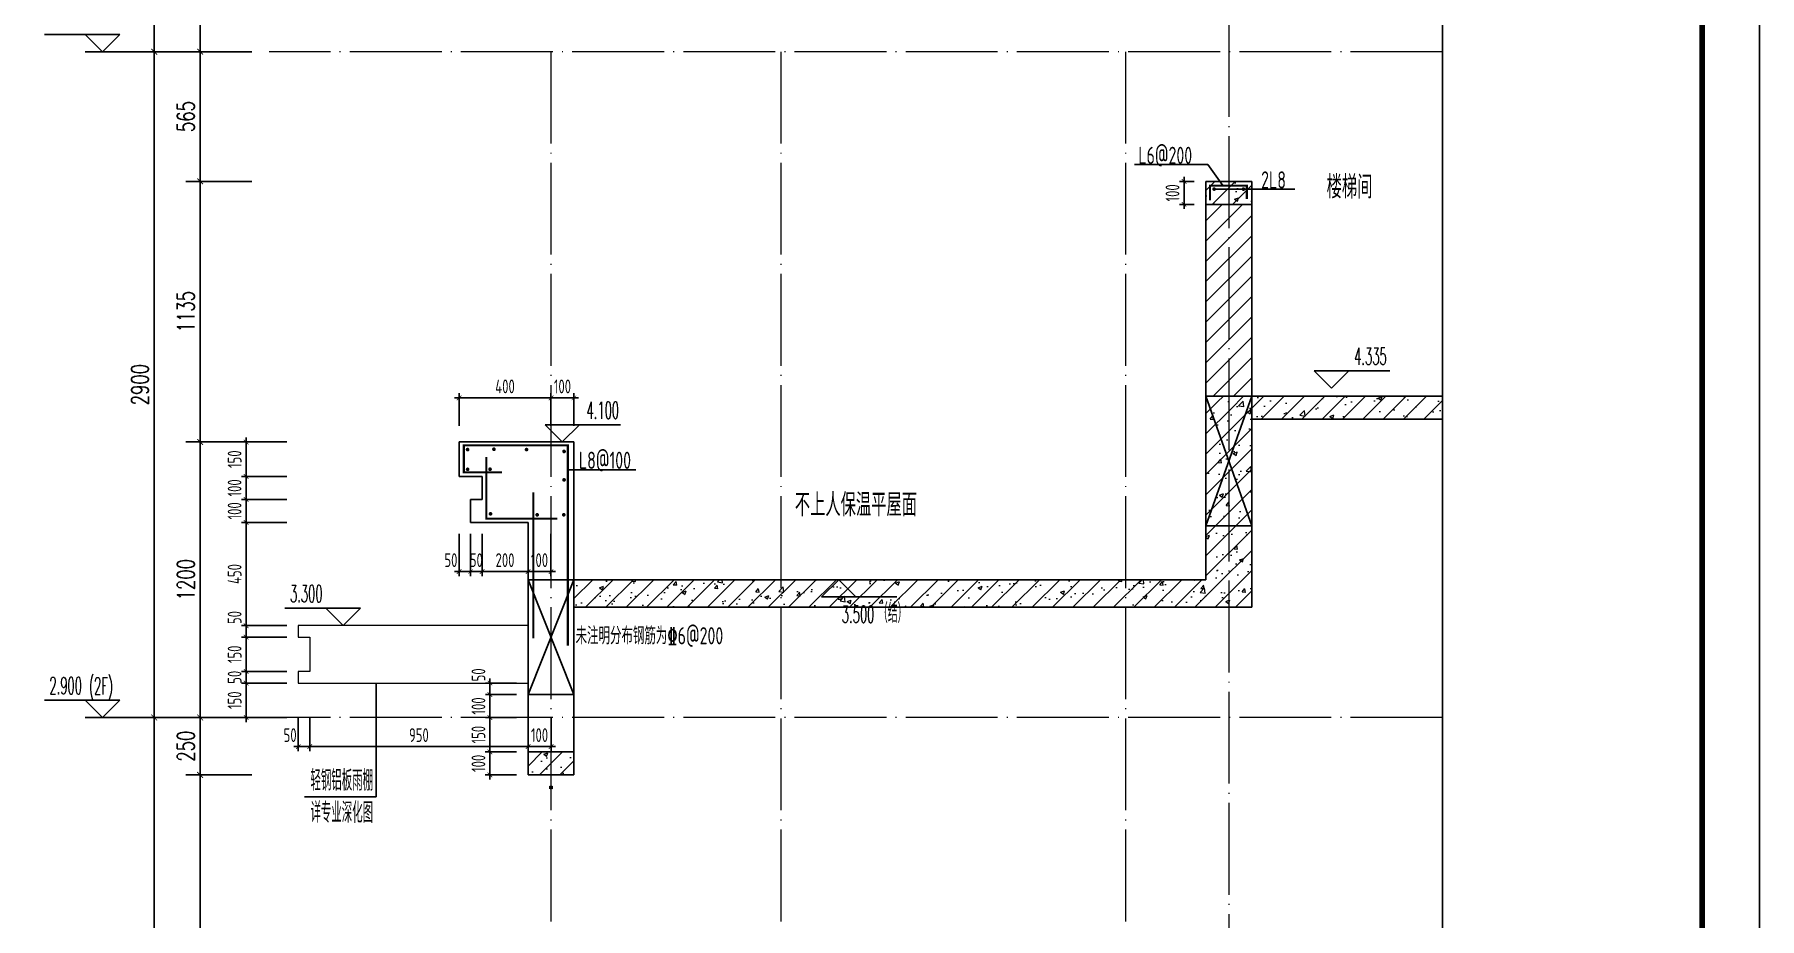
# Model space of a CAD drawing. Extents: x -668857 to 154266, y -275694 to 291306.
# Drawn here: x 98199 to 105707, y 148223 to 152074 of the extents above; entities that cross this region are included whole.
import ezdxf

# ---------------------------------------------------------------- set-up
doc = ezdxf.new("R2010")
doc.units = 0
doc.header["$LTSCALE"] = 1000
doc.linetypes.add('DOTE', pattern=[2.42, 2, -0.2, 0.02, -0.2])
doc.layers.get('0').update_dxf_attribs({"linetype": 'CONTINUOUS'})
doc.layers.get('DEFPOINTS').update_dxf_attribs({"linetype": 'CONTINUOUS'})
for name, color, linetype in [('DIM', 2, 'CONTINUOUS'), ('DIM_ELEV', 3, 'CONTINUOUS'), ('DIM_IDEN', 67, 'CONTINUOUS'), ('DIM_SYMB', 3, 'CONTINUOUS'), ('PUB_DIM', 3, 'CONTINUOUS'), ('PUB_TEXT', 2, 'CONTINUOUS'), ('REIN', 6, 'CONTINUOUS'), ('S-大样-砼线', 7, 'CONTINUOUS'), ('S-引出线', 40, 'CONTINUOUS'), ('TEXT', 2, 'CONTINUOUS'), ('WALL', 5, 'CONTINUOUS'), ('yichutu', 7, 'CONTINUOUS')]:
    doc.layers.add(name, color=color, linetype=linetype)
for name, color, linetype, lineweight in [('DOTE', 19, 'DOTE', 9), ('PUB_HATCH', 8, 'CONTINUOUS', 9), ('图框', 9, 'CONTINUOUS', 18), ('立面-普通轮廓', 7, 'CONTINUOUS', 18), ('细细', 250, 'CONTINUOUS', 0)]:
    doc.layers.add(name, color=color, linetype=linetype, lineweight=lineweight)
doc.styles.add('_TCH_DIM', font='SIMPLEX.shx', dxfattribs={"width": 0.7, "bigfont": 'GBCBIG.shx'})
doc.styles.add('_TCH_DIM_T3', font='SIMPLEX', dxfattribs={"width": 0.705882, "bigfont": 'GBCBIG'})
doc.styles.add('DIM_FONT_T3', font='SIMPLEX', dxfattribs={"width": 0.705882, "bigfont": 'GBCBIG'})
doc.styles.add('TSSD_DIMENSION', font='Tssdeng.shx', dxfattribs={"width": 0.7, "bigfont": 'tssdchn.shx'})
doc.styles.add('TSSD_REIN', font='tssdeng.shx', dxfattribs={"width": 0.7, "height": 300, "bigfont": 'tssdchn.shx'})
doc.styles.add('w', font='tssdeng.shx', dxfattribs={"width": 0.8, "bigfont": 'tssdchn.shx'})
doc.dimstyles.new('_TCH_ARCH&&25', dxfattribs={"dimtxt": 74.375, "dimasz": 25, "dimexe": 62.5, "dimexo": 75, "dimgap": 25, "dimtad": 1, "dimdec": 0, "dimzin": 0, "dimdsep": 46, "dimtxsty": '_TCH_DIM_T3', "dimblk": 'ARCHTICK', "dimcen": 0.09, "dimclrt": 7, "dimazin": 0, "dimtfac": 1, "dimtdec": 0, "dimtix": 1, "dimtmove": 2, "dimatfit": 3, "dimldrblk": 'ARCHTICK', "dimfxl": 0, "dimtolj": 1, "dimtzin": 0, "dimarcsym": 0})
doc.dimstyles.new('TSSD_20_20', dxfattribs={"dimtxt": 60, "dimasz": 20, "dimexe": 20, "dimexo": 50, "dimgap": 20, "dimtad": 1, "dimdec": 0, "dimzin": 0, "dimdsep": 46, "dimtxsty": 'TSSD_DIMENSION', "dimblk": 'ARCHTICK', "dimblk1": 'ARCHTICK', "dimblk2": 'ARCHTICK', "dimcen": 0, "dimdle": 20, "dimclrt": 7, "dimadec": 0, "dimazin": 0, "dimtfac": 1, "dimtdec": 0, "dimtix": 1, "dimtmove": 2, "dimatfit": 3, "dimfxl": 0, "dimtolj": 1, "dimtzin": 0, "dimarcsym": 0})
pattern_1 = [(45, (-562273.49, 314642.066), (-44.194174, 44.194174), []), (50, (-562273.49, 314642.07), (179.315046, -15.688034), [18.75, -206.25]), (355, (-562273.49, 314642.07), (-34.687833, 188.048033), [15, -165]), (100.4514, (-562258.55, 314640.76), (144.627345, 172.359886), [15.935047, -175.28553]), (46.1842, (-562273.49, 314692.07), (266.81026, -41.379754), [28.125, -309.375]), (96.6356, (-562251.25, 314688.62), (233.66568, 243.52947), [23.90257, -262.92825]), (351.1842, (-562273.5, 314692.07), (233.66549, 243.52965), [22.5, -247.5]), (21, (-562248.49, 314679.57), (149.226763, -100.654723), [18.75, -206.25]), (326, (-562248.49, 314679.57), (60.828833, 181.28751), [15, -165]), (71.4514, (-562236.05, 314671.18), (210.055657, 80.632624), [15.935047, -175.28553]), (37.5, (-562273.49, 314642.066), (3.039964, 83.2234635), [0, -163, 0, -167.5, 0, -165.625]), (7.5, (-562273.49, 314642.07), (65.767384, 98.602928), [0, -95.5, 0, -159.25, 0, -63.125]), (327.5, (-562329.24, 314642.066), (133.455609, -5.638718), [0, -62.5, 0, -195, 0, -258.75]), (317.5, (-562354.24, 314642.07), (145.796542, 25.026246), [0, -81.25, 0, -129.5, 0, -183.75])]

# ---------------------------------------------------------------- blocks, each defined once
blk = doc.blocks.new('GFDDDDRG')
at = {"layer": '图框'}
blk.add_lwpolyline([(923310, -107437), (923310, -159999), (893610, -159999), (893610, -107437)], close=True, dxfattribs=at)
blk.add_lwpolyline([(923310, -107437), (923310, -159999), (893610, -159999), (893610, -107437)], close=True, dxfattribs=at)
at = {"layer": '图框', "const_width": 50}
blk.add_lwpolyline([(894110, -159499), (922810, -159499), (922810, -108687), (894110, -108687)], close=True, dxfattribs=at)
blk = doc.blocks.new('yct-1051-594-26275-14850-25-1002.0')
at = {"layer": 'yichutu', "color": 7}
blk.add_lwpolyline([(0, 0), (0, 14850), (26275, 14850), (26275, 0)], close=True, dxfattribs=at)
blk = doc.blocks.new('_ArchTick')
at = {"color": 0, "linetype": 'ByBlock', "const_width": 0.15}
blk.add_lwpolyline([(-0.5, -0.5), (0.5, 0.5)], dxfattribs=at)
blk = doc.blocks.new('*D2685')
at = {"layer": 'DEFPOINTS', "color": 0}
for p in [(100446.8, 150491.1), (100046.8, 150319.1), (100446.8, 150319.1)]:
    blk.add_point(p, dxfattribs=at)
at = {"layer": 'DIM', "color": 0, "lineweight": -2}
for p, q in [((100026.8, 150491.1), (100466.8, 150491.1)), ((100046.8, 150369.1), (100046.8, 150511.1)), ((100446.8, 150369.1), (100446.8, 150511.1))]:
    blk.add_line(p, q, dxfattribs=at)
at = {"layer": 'DIM', "color": 0, "lineweight": -2, "xscale": 20, "yscale": 20, "zscale": 20, "rotation": 180}
blk.add_blockref('_ArchTick', (100046.8, 150491.1), dxfattribs=at)
at = {"layer": 'DIM', "color": 0, "lineweight": -2, "xscale": 20, "yscale": 20, "zscale": 20}
blk.add_blockref('_ArchTick', (100446.8, 150491.1), dxfattribs=at)
at = {"layer": 'DIM', "color": 7, "insert": (100246.8, 150541.1), "char_height": 60, "attachment_point": 5, "style": 'TSSD_DIMENSION'}
blk.add_mtext('\\A1;400', dxfattribs=at)
blk = doc.blocks.new('*D2686')
at = {"layer": 'DEFPOINTS', "color": 0}
for p in [(100546.7, 150491.1), (100446.8, 150319.1), (100546.7, 150319.1)]:
    blk.add_point(p, dxfattribs=at)
at = {"layer": 'DIM', "color": 0, "lineweight": -2}
for p, q in [((100446.8, 150491.1), (100426.8, 150491.1)), ((100446.8, 150369.1), (100446.8, 150511.1)), ((100446.8, 150491.1), (100546.7, 150491.1)), ((100546.7, 150369.1), (100546.7, 150511.1)), ((100546.7, 150491.1), (100566.7, 150491.1))]:
    blk.add_line(p, q, dxfattribs=at)
at = {"layer": 'DIM', "color": 0, "lineweight": -2, "xscale": 20, "yscale": 20, "zscale": 20}
blk.add_blockref('_ArchTick', (100446.8, 150491.1), dxfattribs=at)
at = {"layer": 'DIM', "color": 0, "lineweight": -2, "xscale": 20, "yscale": 20, "zscale": 20, "rotation": 180}
blk.add_blockref('_ArchTick', (100546.7, 150491.1), dxfattribs=at)
at = {"layer": 'DIM', "color": 7, "insert": (100496.7, 150541.1), "char_height": 60, "attachment_point": 5, "style": 'TSSD_DIMENSION'}
blk.add_mtext('\\A1;100', dxfattribs=at)
blk = doc.blocks.new('*D2687')
at = {"layer": 'DEFPOINTS', "color": 0}
for p in [(99346.8, 149148.9), (99396.8, 149148.9), (99396.9, 148972.2)]:
    blk.add_point(p, dxfattribs=at)
at = {"layer": 'DIM', "color": 0, "lineweight": -2}
for p, q in [((99346.8, 149098.9), (99346.9, 148952.2)), ((99396.8, 149098.9), (99396.9, 148952.2)), ((99326.9, 148972.2), (99416.9, 148972.2))]:
    blk.add_line(p, q, dxfattribs=at)
at = {"layer": 'DIM', "color": 0, "lineweight": -2, "xscale": 20, "yscale": 20, "zscale": 20}
for p, rotation in [((99346.9, 148972.2), 180.0082805803449), ((99396.9, 148972.2), 0.008280580344901943)]:
    blk.add_blockref('_ArchTick', p, dxfattribs=dict(at, rotation=rotation))
at = {"layer": 'DIM', "color": 7, "insert": (99311.4, 149022.2), "char_height": 60, "attachment_point": 5, "rotation": 0.00828, "style": 'TSSD_DIMENSION'}
blk.add_mtext('\\A1;50', dxfattribs=at)
blk = doc.blocks.new('*D2688')
at = {"layer": 'DEFPOINTS', "color": 0}
for p in [(99396.8, 149148.9), (100346.8, 149149), (100346.9, 148972.3)]:
    blk.add_point(p, dxfattribs=at)
at = {"layer": 'DIM', "color": 0, "lineweight": -2}
for p, q in [((99396.8, 149098.9), (99396.9, 148952.2)), ((100346.8, 149099), (100346.9, 148952.3)), ((99376.9, 148972.2), (100366.9, 148972.3))]:
    blk.add_line(p, q, dxfattribs=at)
at = {"layer": 'DIM', "color": 0, "lineweight": -2, "xscale": 20, "yscale": 20, "zscale": 20}
for p, rotation in [((99396.9, 148972.2), 180.008280580344), ((100346.9, 148972.3), 0.008280580343985943)]:
    blk.add_blockref('_ArchTick', p, dxfattribs=dict(at, rotation=rotation))
at = {"layer": 'DIM', "color": 7, "insert": (99871.8, 149022.3), "char_height": 60, "attachment_point": 5, "rotation": 0.00828, "style": 'TSSD_DIMENSION'}
blk.add_mtext('\\A1;950', dxfattribs=at)
blk = doc.blocks.new('*D2689')
at = {"layer": 'DEFPOINTS', "color": 0}
for p in [(100346.8, 149149), (100446.9, 149149), (100446.9, 148972.3)]:
    blk.add_point(p, dxfattribs=at)
at = {"layer": 'DIM', "color": 0, "lineweight": -2}
for p, q in [((100346.8, 149099), (100346.9, 148952.3)), ((100446.9, 149099), (100446.9, 148952.3)), ((100346.9, 148972.3), (100326.9, 148972.3)), ((100346.9, 148972.3), (100446.9, 148972.3)), ((100446.9, 148972.3), (100466.9, 148972.4))]:
    blk.add_line(p, q, dxfattribs=at)
at = {"layer": 'DIM', "color": 0, "lineweight": -2, "xscale": 20, "yscale": 20, "zscale": 20}
for p, rotation in [((100346.9, 148972.3), 0.008280580347808097), ((100446.9, 148972.3), 180.0082805803478)]:
    blk.add_blockref('_ArchTick', p, dxfattribs=dict(at, rotation=rotation))
at = {"layer": 'DIM', "color": 7, "insert": (100396.9, 149022.3), "char_height": 60, "attachment_point": 5, "rotation": 0.00828, "style": 'TSSD_DIMENSION'}
blk.add_mtext('\\A1;100', dxfattribs=at)
blk = doc.blocks.new('*D2690')
at = {"layer": 'DEFPOINTS', "color": 0}
for p in [(100181, 148949.1), (100346.9, 148949), (100346.8, 148849)]:
    blk.add_point(p, dxfattribs=at)
at = {"layer": 'DIM', "color": 0, "lineweight": -2}
for p, q in [((100181, 148949.1), (100181, 148969.1)), ((100296.9, 148949.1), (100161, 148949.2)), ((100180.9, 148849.1), (100181, 148949.1)), ((100296.8, 148849.1), (100160.9, 148849.2)), ((100180.9, 148849.1), (100180.9, 148829.1))]:
    blk.add_line(p, q, dxfattribs=at)
at = {"layer": 'DIM', "color": 0, "lineweight": -2, "xscale": 20, "yscale": 20, "zscale": 20}
for p, rotation in [((100181, 148949.1), 269.9602265799276), ((100180.9, 148849.1), 89.96022657992759)]:
    blk.add_blockref('_ArchTick', p, dxfattribs=dict(at, rotation=rotation))
at = {"layer": 'DIM', "color": 7, "insert": (100131, 148899.2), "char_height": 60, "attachment_point": 5, "rotation": 89.96023, "style": 'TSSD_DIMENSION'}
blk.add_mtext('\\A1;100', dxfattribs=at)
blk = doc.blocks.new('*D2691')
at = {"layer": 'DEFPOINTS', "color": 0}
for p in [(100046.8, 149949.1), (100096.8, 149949.1), (100096.8, 149734.5)]:
    blk.add_point(p, dxfattribs=at)
at = {"layer": 'DIM', "color": 0, "lineweight": -2}
for p, q in [((100046.8, 149899.1), (100046.8, 149714.5)), ((100096.8, 149899.1), (100096.8, 149714.5)), ((100026.8, 149734.5), (100116.8, 149734.5))]:
    blk.add_line(p, q, dxfattribs=at)
at = {"layer": 'DIM', "color": 0, "lineweight": -2, "xscale": 20, "yscale": 20, "zscale": 20, "rotation": 180}
blk.add_blockref('_ArchTick', (100046.8, 149734.5), dxfattribs=at)
at = {"layer": 'DIM', "color": 0, "lineweight": -2, "xscale": 20, "yscale": 20, "zscale": 20}
blk.add_blockref('_ArchTick', (100096.8, 149734.5), dxfattribs=at)
at = {"layer": 'DIM', "color": 7, "insert": (100011.3, 149784.5), "char_height": 60, "attachment_point": 5, "style": 'TSSD_DIMENSION'}
blk.add_mtext('\\A1;50', dxfattribs=at)
blk = doc.blocks.new('*D2692')
at = {"layer": 'DEFPOINTS', "color": 0}
for p in [(100096.8, 149949.1), (100146.8, 149949.1), (100146.8, 149734.5)]:
    blk.add_point(p, dxfattribs=at)
at = {"layer": 'DIM', "color": 0, "lineweight": -2}
for p, q in [((100096.8, 149899.1), (100096.8, 149714.5)), ((100146.8, 149899.1), (100146.8, 149714.5)), ((100096.8, 149734.5), (100076.8, 149734.5)), ((100096.8, 149734.5), (100146.8, 149734.5)), ((100146.8, 149734.5), (100166.8, 149734.5))]:
    blk.add_line(p, q, dxfattribs=at)
at = {"layer": 'DIM', "color": 0, "lineweight": -2, "xscale": 20, "yscale": 20, "zscale": 20}
blk.add_blockref('_ArchTick', (100096.8, 149734.5), dxfattribs=at)
at = {"layer": 'DIM', "color": 0, "lineweight": -2, "xscale": 20, "yscale": 20, "zscale": 20, "rotation": 180}
blk.add_blockref('_ArchTick', (100146.8, 149734.5), dxfattribs=at)
at = {"layer": 'DIM', "color": 7, "insert": (100121.8, 149784.5), "char_height": 60, "attachment_point": 5, "style": 'TSSD_DIMENSION'}
blk.add_mtext('\\A1;50', dxfattribs=at)
blk = doc.blocks.new('*D2693')
at = {"layer": 'DEFPOINTS', "color": 0}
for p in [(100146.8, 149949.1), (100346.8, 149949.1), (100346.8, 149734.5)]:
    blk.add_point(p, dxfattribs=at)
at = {"layer": 'DIM', "color": 0, "lineweight": -2}
for p, q in [((100146.8, 149899.1), (100146.8, 149714.5)), ((100346.8, 149899.1), (100346.8, 149714.5)), ((100126.8, 149734.5), (100366.8, 149734.5))]:
    blk.add_line(p, q, dxfattribs=at)
at = {"layer": 'DIM', "color": 0, "lineweight": -2, "xscale": 20, "yscale": 20, "zscale": 20, "rotation": 180}
blk.add_blockref('_ArchTick', (100146.8, 149734.5), dxfattribs=at)
at = {"layer": 'DIM', "color": 0, "lineweight": -2, "xscale": 20, "yscale": 20, "zscale": 20}
blk.add_blockref('_ArchTick', (100346.8, 149734.5), dxfattribs=at)
at = {"layer": 'DIM', "color": 7, "insert": (100246.8, 149784.5), "char_height": 60, "attachment_point": 5, "style": 'TSSD_DIMENSION'}
blk.add_mtext('\\A1;200', dxfattribs=at)
blk = doc.blocks.new('*D2694')
at = {"layer": 'DEFPOINTS', "color": 0}
for p in [(100346.8, 149949.1), (100446.8, 149949.1), (100446.8, 149734.5)]:
    blk.add_point(p, dxfattribs=at)
at = {"layer": 'DIM', "color": 0, "lineweight": -2}
for p, q in [((100346.8, 149899.1), (100346.8, 149714.5)), ((100446.8, 149899.1), (100446.8, 149714.5)), ((100346.8, 149734.5), (100326.8, 149734.5)), ((100346.8, 149734.5), (100446.8, 149734.5)), ((100446.8, 149734.5), (100466.8, 149734.5))]:
    blk.add_line(p, q, dxfattribs=at)
at = {"layer": 'DIM', "color": 0, "lineweight": -2, "xscale": 20, "yscale": 20, "zscale": 20}
blk.add_blockref('_ArchTick', (100346.8, 149734.5), dxfattribs=at)
at = {"layer": 'DIM', "color": 0, "lineweight": -2, "xscale": 20, "yscale": 20, "zscale": 20, "rotation": 180}
blk.add_blockref('_ArchTick', (100446.8, 149734.5), dxfattribs=at)
at = {"layer": 'DIM', "color": 7, "insert": (100396.8, 149784.5), "char_height": 60, "attachment_point": 5, "style": 'TSSD_DIMENSION'}
blk.add_mtext('\\A1;100', dxfattribs=at)
blk = doc.blocks.new('*D2695')
at = {"layer": 'DEFPOINTS', "color": 0}
for p in [(99119.8, 149249.1), (99346.9, 149249.1), (99346.9, 149099)]:
    blk.add_point(p, dxfattribs=at)
at = {"layer": 'DIM', "color": 0, "lineweight": -2}
for p, q in [((99119.8, 149079), (99119.8, 149269.1)), ((99296.9, 149249.1), (99099.8, 149249.1)), ((99296.9, 149099), (99099.8, 149099))]:
    blk.add_line(p, q, dxfattribs=at)
at = {"layer": 'DIM', "color": 0, "lineweight": -2, "xscale": 20, "yscale": 20, "zscale": 20}
for p, rotation in [((99119.8, 149249.1), 90), ((99119.8, 149099), 270)]:
    blk.add_blockref('_ArchTick', p, dxfattribs=dict(at, rotation=rotation))
at = {"layer": 'DIM', "color": 7, "insert": (99069.8, 149174.1), "char_height": 60, "attachment_point": 5, "rotation": 90, "style": 'TSSD_DIMENSION'}
blk.add_mtext('\\A1;150', dxfattribs=at)
blk = doc.blocks.new('*D2696')
at = {"layer": 'DEFPOINTS', "color": 0}
for p in [(99119.8, 149299.1), (99346.9, 149299.1), (99346.9, 149249.1)]:
    blk.add_point(p, dxfattribs=at)
at = {"layer": 'DIM', "color": 0, "lineweight": -2}
for p, q in [((99296.9, 149299.1), (99099.8, 149299.1)), ((99119.8, 149299.1), (99119.8, 149319.1)), ((99119.8, 149249.1), (99119.8, 149299.1)), ((99296.9, 149249.1), (99099.8, 149249.1)), ((99119.8, 149249.1), (99119.8, 149229.1))]:
    blk.add_line(p, q, dxfattribs=at)
at = {"layer": 'DIM', "color": 0, "lineweight": -2, "xscale": 20, "yscale": 20, "zscale": 20}
for p, rotation in [((99119.8, 149299.1), 270), ((99119.8, 149249.1), 90)]:
    blk.add_blockref('_ArchTick', p, dxfattribs=dict(at, rotation=rotation))
at = {"layer": 'DIM', "color": 7, "insert": (99069.8, 149274.1), "char_height": 60, "attachment_point": 5, "rotation": 90, "style": 'TSSD_DIMENSION'}
blk.add_mtext('\\A1;50', dxfattribs=at)
blk = doc.blocks.new('*D2697')
at = {"layer": 'DEFPOINTS', "color": 0}
for p in [(99119.8, 149449.1), (99346.9, 149449.1), (99346.9, 149299.1)]:
    blk.add_point(p, dxfattribs=at)
at = {"layer": 'DIM', "color": 0, "lineweight": -2}
for p, q in [((99296.9, 149449.1), (99099.8, 149449.1)), ((99119.8, 149279.1), (99119.8, 149469.1)), ((99296.9, 149299.1), (99099.8, 149299.1))]:
    blk.add_line(p, q, dxfattribs=at)
at = {"layer": 'DIM', "color": 0, "lineweight": -2, "xscale": 20, "yscale": 20, "zscale": 20}
for p, rotation in [((99119.8, 149449.1), 90), ((99119.8, 149299.1), 270)]:
    blk.add_blockref('_ArchTick', p, dxfattribs=dict(at, rotation=rotation))
at = {"layer": 'DIM', "color": 7, "insert": (99069.8, 149374.1), "char_height": 60, "attachment_point": 5, "rotation": 90, "style": 'TSSD_DIMENSION'}
blk.add_mtext('\\A1;150', dxfattribs=at)
blk = doc.blocks.new('*D2698')
at = {"layer": 'DEFPOINTS', "color": 0}
for p in [(99119.8, 149499.1), (99346.9, 149499.1), (99346.9, 149449.1)]:
    blk.add_point(p, dxfattribs=at)
at = {"layer": 'DIM', "color": 0, "lineweight": -2}
for p, q in [((99296.9, 149499.1), (99099.8, 149499.1)), ((99119.8, 149429.1), (99119.8, 149519.1)), ((99296.9, 149449.1), (99099.8, 149449.1))]:
    blk.add_line(p, q, dxfattribs=at)
at = {"layer": 'DIM', "color": 0, "lineweight": -2, "xscale": 20, "yscale": 20, "zscale": 20}
for p, rotation in [((99119.8, 149499.1), 90), ((99119.8, 149449.1), 270)]:
    blk.add_blockref('_ArchTick', p, dxfattribs=dict(at, rotation=rotation))
at = {"layer": 'DIM', "color": 7, "insert": (99069.8, 149534.5), "char_height": 60, "attachment_point": 5, "rotation": 90, "style": 'TSSD_DIMENSION'}
blk.add_mtext('\\A1;50', dxfattribs=at)
blk = doc.blocks.new('*D2699')
at = {"layer": 'DEFPOINTS', "color": 0}
for p in [(99119.8, 149949.1), (99346.9, 149949.1), (99346.9, 149499.1)]:
    blk.add_point(p, dxfattribs=at)
at = {"layer": 'DIM', "color": 0, "lineweight": -2}
for p, q in [((99296.9, 149949.1), (99099.8, 149949.1)), ((99119.8, 149479.1), (99119.8, 149969.1)), ((99296.9, 149499.1), (99099.8, 149499.1))]:
    blk.add_line(p, q, dxfattribs=at)
at = {"layer": 'DIM', "color": 0, "lineweight": -2, "xscale": 20, "yscale": 20, "zscale": 20}
for p, rotation in [((99119.8, 149949.1), 90), ((99119.8, 149499.1), 270)]:
    blk.add_blockref('_ArchTick', p, dxfattribs=dict(at, rotation=rotation))
at = {"layer": 'DIM', "color": 7, "insert": (99069.8, 149724.1), "char_height": 60, "attachment_point": 5, "rotation": 90, "style": 'TSSD_DIMENSION'}
blk.add_mtext('\\A1;450', dxfattribs=at)
blk = doc.blocks.new('*D2700')
at = {"layer": 'DEFPOINTS', "color": 0}
for p in [(99119.8, 150049.1), (99346.9, 150049.1), (99346.9, 149949.1)]:
    blk.add_point(p, dxfattribs=at)
at = {"layer": 'DIM', "color": 0, "lineweight": -2}
for p, q in [((99296.9, 150049.1), (99099.8, 150049.1)), ((99119.8, 150049.1), (99119.8, 150069.1)), ((99119.8, 149949.1), (99119.8, 150049.1)), ((99296.9, 149949.1), (99099.8, 149949.1)), ((99119.8, 149949.1), (99119.8, 149929.1))]:
    blk.add_line(p, q, dxfattribs=at)
at = {"layer": 'DIM', "color": 0, "lineweight": -2, "xscale": 20, "yscale": 20, "zscale": 20}
for p, rotation in [((99119.8, 150049.1), 270), ((99119.8, 149949.1), 90)]:
    blk.add_blockref('_ArchTick', p, dxfattribs=dict(at, rotation=rotation))
at = {"layer": 'DIM', "color": 7, "insert": (99069.8, 149999.1), "char_height": 60, "attachment_point": 5, "rotation": 90, "style": 'TSSD_DIMENSION'}
blk.add_mtext('\\A1;100', dxfattribs=at)
blk = doc.blocks.new('*D2701')
at = {"layer": 'DEFPOINTS', "color": 0}
for p in [(99119.8, 150149.1), (99346.9, 150149.1), (99346.9, 150049.1)]:
    blk.add_point(p, dxfattribs=at)
at = {"layer": 'DIM', "color": 0, "lineweight": -2}
for p, q in [((99119.8, 150149.1), (99119.8, 150169.1)), ((99296.9, 150149.1), (99099.8, 150149.1)), ((99119.8, 150049.1), (99119.8, 150149.1)), ((99296.9, 150049.1), (99099.8, 150049.1)), ((99119.8, 150049.1), (99119.8, 150029.1))]:
    blk.add_line(p, q, dxfattribs=at)
at = {"layer": 'DIM', "color": 0, "lineweight": -2, "xscale": 20, "yscale": 20, "zscale": 20}
for p, rotation in [((99119.8, 150149.1), 270), ((99119.8, 150049.1), 90)]:
    blk.add_blockref('_ArchTick', p, dxfattribs=dict(at, rotation=rotation))
at = {"layer": 'DIM', "color": 7, "insert": (99069.8, 150099.1), "char_height": 60, "attachment_point": 5, "rotation": 90, "style": 'TSSD_DIMENSION'}
blk.add_mtext('\\A1;100', dxfattribs=at)
blk = doc.blocks.new('*D2702')
at = {"layer": 'DEFPOINTS', "color": 0}
for p in [(99119.8, 150299.1), (99346.9, 150299.1), (99346.9, 150149.1)]:
    blk.add_point(p, dxfattribs=at)
at = {"layer": 'DIM', "color": 0, "lineweight": -2}
for p, q in [((99119.8, 150129.1), (99119.8, 150319.1)), ((99296.9, 150299.1), (99099.8, 150299.1)), ((99296.9, 150149.1), (99099.8, 150149.1))]:
    blk.add_line(p, q, dxfattribs=at)
at = {"layer": 'DIM', "color": 0, "lineweight": -2, "xscale": 20, "yscale": 20, "zscale": 20}
for p, rotation in [((99119.8, 150299.1), 90), ((99119.8, 150149.1), 270)]:
    blk.add_blockref('_ArchTick', p, dxfattribs=dict(at, rotation=rotation))
at = {"layer": 'DIM', "color": 7, "insert": (99069.8, 150224.1), "char_height": 60, "attachment_point": 5, "rotation": 90, "style": 'TSSD_DIMENSION'}
blk.add_mtext('\\A1;150', dxfattribs=at)
blk = doc.blocks.new('*D2718')
at = {"layer": 'DEFPOINTS', "color": 0}
for p in [(98919.8, 148849), (99219.8, 148849), (99219.8, 146199)]:
    blk.add_point(p, dxfattribs=at)
at = {"layer": 'PUB_DIM', "color": 0, "lineweight": -2}
for p, q in [((99144.8, 148849), (98857.3, 148849)), ((98919.8, 146199), (98919.8, 148849)), ((99144.8, 146199), (98857.3, 146199))]:
    blk.add_line(p, q, dxfattribs=at)
at = {"layer": 'PUB_DIM', "color": 0, "lineweight": -2, "xscale": 25, "yscale": 25, "zscale": 25}
for p, rotation in [((98919.8, 148849), 90), ((98919.8, 146199), 270)]:
    blk.add_blockref('_ArchTick', p, dxfattribs=dict(at, rotation=rotation))
at = {"layer": 'PUB_DIM', "color": 7, "insert": (98857.6, 147524), "char_height": 74.38, "attachment_point": 5, "rotation": 90, "style": '_TCH_DIM_T3'}
blk.add_mtext('\\A1;2650', dxfattribs=at)
blk = doc.blocks.new('*D2719')
at = {"layer": 'DEFPOINTS', "color": 0}
for p in [(98919.8, 149099), (99219.8, 149099), (99219.8, 148849)]:
    blk.add_point(p, dxfattribs=at)
at = {"layer": 'PUB_DIM', "color": 0, "lineweight": -2}
for p, q in [((99144.8, 149099), (98857.3, 149099)), ((98919.8, 148849), (98919.8, 149099)), ((99144.8, 148849), (98857.3, 148849))]:
    blk.add_line(p, q, dxfattribs=at)
at = {"layer": 'PUB_DIM', "color": 0, "lineweight": -2, "xscale": 25, "yscale": 25, "zscale": 25}
for p, rotation in [((98919.8, 149099), 90), ((98919.8, 148849), 270)]:
    blk.add_blockref('_ArchTick', p, dxfattribs=dict(at, rotation=rotation))
at = {"layer": 'PUB_DIM', "color": 7, "insert": (98857.6, 148974), "char_height": 74.38, "attachment_point": 5, "rotation": 90, "style": '_TCH_DIM_T3'}
blk.add_mtext('\\A1;250', dxfattribs=at)
blk = doc.blocks.new('*D2720')
at = {"layer": 'DEFPOINTS', "color": 0}
for p in [(98919.8, 150299.1), (99219.8, 150299.1), (99219.8, 149099)]:
    blk.add_point(p, dxfattribs=at)
at = {"layer": 'PUB_DIM', "color": 0, "lineweight": -2}
for p, q in [((99144.8, 150299.1), (98857.3, 150299.1)), ((98919.8, 149099), (98919.8, 150299.1)), ((99144.8, 149099), (98857.3, 149099))]:
    blk.add_line(p, q, dxfattribs=at)
at = {"layer": 'PUB_DIM', "color": 0, "lineweight": -2, "xscale": 25, "yscale": 25, "zscale": 25}
for p, rotation in [((98919.8, 150299.1), 90), ((98919.8, 149099), 270)]:
    blk.add_blockref('_ArchTick', p, dxfattribs=dict(at, rotation=rotation))
at = {"layer": 'PUB_DIM', "color": 7, "insert": (98857.6, 149699.1), "char_height": 74.38, "attachment_point": 5, "rotation": 90, "style": '_TCH_DIM_T3'}
blk.add_mtext('\\A1;1200', dxfattribs=at)
blk = doc.blocks.new('*D2721')
at = {"layer": 'DEFPOINTS', "color": 0}
for p in [(98919.8, 151434.1), (99219.8, 151434.1), (99219.8, 150299.1)]:
    blk.add_point(p, dxfattribs=at)
at = {"layer": 'PUB_DIM', "color": 0, "lineweight": -2}
for p, q in [((99144.8, 151434.1), (98857.3, 151434.1)), ((98919.8, 150299.1), (98919.8, 151434.1)), ((99144.8, 150299.1), (98857.3, 150299.1))]:
    blk.add_line(p, q, dxfattribs=at)
at = {"layer": 'PUB_DIM', "color": 0, "lineweight": -2, "xscale": 25, "yscale": 25, "zscale": 25}
for p, rotation in [((98919.8, 151434.1), 90), ((98919.8, 150299.1), 270)]:
    blk.add_blockref('_ArchTick', p, dxfattribs=dict(at, rotation=rotation))
at = {"layer": 'PUB_DIM', "color": 7, "insert": (98857.6, 150866.6), "char_height": 74.38, "attachment_point": 5, "rotation": 90, "style": '_TCH_DIM_T3'}
blk.add_mtext('\\A1;1135', dxfattribs=at)
blk = doc.blocks.new('*D2722')
at = {"layer": 'DEFPOINTS', "color": 0}
for p in [(98919.8, 151999), (99219.8, 151999), (99219.8, 151434.1)]:
    blk.add_point(p, dxfattribs=at)
at = {"layer": 'PUB_DIM', "color": 0, "lineweight": -2}
for p, q in [((99144.8, 151999), (98857.3, 151999)), ((98919.8, 151434.1), (98919.8, 151999)), ((99144.8, 151434.1), (98857.3, 151434.1))]:
    blk.add_line(p, q, dxfattribs=at)
at = {"layer": 'PUB_DIM', "color": 0, "lineweight": -2, "xscale": 25, "yscale": 25, "zscale": 25}
for p, rotation in [((98919.8, 151999), 90), ((98919.8, 151434.1), 270)]:
    blk.add_blockref('_ArchTick', p, dxfattribs=dict(at, rotation=rotation))
at = {"layer": 'PUB_DIM', "color": 7, "insert": (98857.6, 151716.5), "char_height": 74.38, "attachment_point": 5, "rotation": 90, "style": '_TCH_DIM_T3'}
blk.add_mtext('\\A1;565', dxfattribs=at)
blk = doc.blocks.new('*D2723')
at = {"layer": 'DEFPOINTS', "color": 0}
for p in [(98919.8, 152834.1), (99219.8, 152834.1), (99219.8, 151999)]:
    blk.add_point(p, dxfattribs=at)
at = {"layer": 'PUB_DIM', "color": 0, "lineweight": -2}
for p, q in [((99144.8, 152834.1), (98857.3, 152834.1)), ((98919.8, 151999), (98919.8, 152834.1)), ((99144.8, 151999), (98857.3, 151999))]:
    blk.add_line(p, q, dxfattribs=at)
at = {"layer": 'PUB_DIM', "color": 0, "lineweight": -2, "xscale": 25, "yscale": 25, "zscale": 25}
for p, rotation in [((98919.8, 152834.1), 90), ((98919.8, 151999), 270)]:
    blk.add_blockref('_ArchTick', p, dxfattribs=dict(at, rotation=rotation))
at = {"layer": 'PUB_DIM', "color": 7, "insert": (98857.6, 152416.6), "char_height": 74.38, "attachment_point": 5, "rotation": 90, "style": '_TCH_DIM_T3'}
blk.add_mtext('\\A1;835', dxfattribs=at)
blk = doc.blocks.new('*D2736')
at = {"layer": 'DEFPOINTS', "color": 0}
for p in [(98719.8, 149099), (99219.8, 149099), (99219.8, 146199)]:
    blk.add_point(p, dxfattribs=at)
at = {"layer": 'PUB_DIM', "color": 0, "lineweight": -2}
for p, q in [((99144.8, 149099), (98657.3, 149099)), ((98719.8, 146199), (98719.8, 149099)), ((99144.8, 146199), (98657.3, 146199))]:
    blk.add_line(p, q, dxfattribs=at)
at = {"layer": 'PUB_DIM', "color": 0, "lineweight": -2, "xscale": 25, "yscale": 25, "zscale": 25}
for p, rotation in [((98719.8, 149099), 90), ((98719.8, 146199), 270)]:
    blk.add_blockref('_ArchTick', p, dxfattribs=dict(at, rotation=rotation))
at = {"layer": 'PUB_DIM', "color": 7, "insert": (98657.6, 147649), "char_height": 74.38, "attachment_point": 5, "rotation": 90, "style": '_TCH_DIM_T3'}
blk.add_mtext('\\A1;2900', dxfattribs=at)
blk = doc.blocks.new('*D2737')
at = {"layer": 'DEFPOINTS', "color": 0}
for p in [(98719.8, 151999), (99219.8, 151999), (99219.8, 149099)]:
    blk.add_point(p, dxfattribs=at)
at = {"layer": 'PUB_DIM', "color": 0, "lineweight": -2}
for p, q in [((99144.8, 151999), (98657.3, 151999)), ((98719.8, 149099), (98719.8, 151999)), ((99144.8, 149099), (98657.3, 149099))]:
    blk.add_line(p, q, dxfattribs=at)
at = {"layer": 'PUB_DIM', "color": 0, "lineweight": -2, "xscale": 25, "yscale": 25, "zscale": 25}
for p, rotation in [((98719.8, 151999), 90), ((98719.8, 149099), 270)]:
    blk.add_blockref('_ArchTick', p, dxfattribs=dict(at, rotation=rotation))
at = {"layer": 'PUB_DIM', "color": 7, "insert": (98657.6, 150549), "char_height": 74.38, "attachment_point": 5, "rotation": 90, "style": '_TCH_DIM_T3'}
blk.add_mtext('\\A1;2900', dxfattribs=at)
blk = doc.blocks.new('*D2738')
at = {"layer": 'DEFPOINTS', "color": 0}
for p in [(98719.8, 154899), (99219.8, 154899), (99219.8, 151999)]:
    blk.add_point(p, dxfattribs=at)
at = {"layer": 'PUB_DIM', "color": 0, "lineweight": -2}
for p, q in [((99144.8, 154899), (98657.3, 154899)), ((98719.8, 151999), (98719.8, 154899)), ((99144.8, 151999), (98657.3, 151999))]:
    blk.add_line(p, q, dxfattribs=at)
at = {"layer": 'PUB_DIM', "color": 0, "lineweight": -2, "xscale": 25, "yscale": 25, "zscale": 25}
for p, rotation in [((98719.8, 154899), 90), ((98719.8, 151999), 270)]:
    blk.add_blockref('_ArchTick', p, dxfattribs=dict(at, rotation=rotation))
at = {"layer": 'PUB_DIM', "color": 7, "insert": (98657.6, 153449), "char_height": 74.38, "attachment_point": 5, "rotation": 90, "style": '_TCH_DIM_T3'}
blk.add_mtext('\\A1;2900', dxfattribs=at)
blk = doc.blocks.new('20210809.04070727')
at = {"layer": 'REIN', "const_width": 9}
blk.add_lwpolyline([(87484.2, 67933.8), (87484.2, 67997.6), (87644.1, 67997.6), (87644.1, 67939.6)], dxfattribs=at)
at = {"layer": 'REIN', "const_width": 8}
for points in [[(87497.7, 67982.5, 1), (87505.7, 67982.5, 1)], [(87625.1, 67982.5, 1), (87633.1, 67982.5, 1)]]:
    blk.add_lwpolyline(points, format="xyb", close=True, dxfattribs=at)
at = {"layer": 'S-大样-砼线'}
for p, q in [((87465.2, 67080.9), (87665.2, 66515.9)), ((87665.2, 67080.9), (87465.2, 66515.9))]:
    blk.add_line(p, q, dxfattribs=at)
blk.add_lwpolyline([(87665.2, 67080.9), (87465.2, 67080.9), (87465.2, 66515.9), (87665.2, 66515.9)], close=True, dxfattribs=at)
at = {"layer": 'S-引出线'}
for p, q in [((87474.6, 68089.8), (87154.5, 68089.8)), ((87538.8, 67997.6), (87474.6, 68089.8)), ((87501.7, 67982.5), (87853.3, 67982.5))]:
    blk.add_line(p, q, dxfattribs=at)
at = {"layer": 'TEXT', "style": 'w', "width": 0.7}
for s, p in [('L6@200', (87171.5, 68092)), ('2L8', (87706.2, 67984.9))]:
    blk.add_text(s, height=75, rotation=0, dxfattribs=at).set_placement(p)
blk = doc.blocks.new('*D3418')
at = {"layer": 'DEFPOINTS', "color": 0}
for p in [(103296.8, 151434.1), (103202.1, 151334.1), (103296.8, 151334.1)]:
    blk.add_point(p, dxfattribs=at)
at = {"layer": 'DIM', "color": 0, "lineweight": -2}
for p, q in [((103202.1, 151434.1), (103202.1, 151454.1)), ((103246.8, 151434.1), (103182.1, 151434.1)), ((103202.1, 151434.1), (103202.1, 151334.1)), ((103246.8, 151334.1), (103182.1, 151334.1)), ((103202.1, 151334.1), (103202.1, 151314.1))]:
    blk.add_line(p, q, dxfattribs=at)
at = {"layer": 'DIM', "color": 0, "lineweight": -2, "xscale": 20, "yscale": 20, "zscale": 20}
for p, rotation in [((103202.1, 151434.1), 270), ((103202.1, 151334.1), 90)]:
    blk.add_blockref('_ArchTick', p, dxfattribs=dict(at, rotation=rotation))
at = {"layer": 'DIM', "color": 7, "insert": (103152.1, 151384.1), "char_height": 60, "attachment_point": 5, "rotation": 90, "style": 'TSSD_DIMENSION'}
blk.add_mtext('\\A1;100', dxfattribs=at)
blk = doc.blocks.new('A$C657E11A4')
at = {"layer": 'REIN', "const_width": 9}
for points in [[(170.1, 967.8), (4.5, 967.8), (4.5, 1085.2), (457.2, 1085.2), (457.2, 212.4)], [(411.8, 766.6), (102.2, 766.6), (102.2, 1034)], [(306.7, 880.7), (306.7, 245.1)]]:
    blk.add_lwpolyline(points, dxfattribs=at)
at = {"layer": 'REIN', "const_width": 8}
for points in [[(16.9, 1067.1, 1), (24.9, 1067.1, 1)], [(131.5, 1068.5, 1), (139.5, 1068.5, 1)], [(273.4, 1067.1, 1), (281.4, 1067.1, 1)], [(436.6, 1059, 1), (444.6, 1059, 1)], [(16.9, 981.1, 1), (24.9, 981.1, 1)], [(114.4, 981.5, 1), (122.4, 981.5, 1)], [(436.6, 935.1, 1), (444.6, 935.1, 1)], [(116.7, 787.1, 1), (124.7, 787.1, 1)], [(319.8, 782.9, 1), (327.8, 782.9, 1)], [(435.3, 782.9, 1), (443.3, 782.9, 1)]]:
    blk.add_lwpolyline(points, format="xyb", close=True, dxfattribs=at)
at = {"layer": 'S-大样-砼线'}
for p, q in [((283.8, 500), (483.8, 0)), ((483.8, 500), (283.8, 0))]:
    blk.add_line(p, q, dxfattribs=at)
blk.add_lwpolyline([(483.8, 500), (283.8, 500), (283.8, 0), (483.8, 0)], close=True, dxfattribs=at)
at = {"layer": 'S-引出线'}
blk.add_line((453, 978.7), (753.2, 978.7), dxfattribs=at)
at = {"layer": 'TEXT', "style": 'TSSD_REIN', "width": 0.7}
for s, p in [('L8@100', (505.1, 982.8)), ('未注明分布钢筋为%%1326@200', (491, 218.6))]:
    blk.add_text(s, height=75, rotation=0, dxfattribs=at).set_placement(p)
blk = doc.blocks.new('*D3437')
at = {"layer": 'DEFPOINTS', "color": 0}
for p in [(100181.1, 149099.1), (100347, 149099), (100346.9, 148949)]:
    blk.add_point(p, dxfattribs=at)
at = {"layer": 'DIM', "color": 0, "lineweight": -2}
for p, q in [((100181, 148929.1), (100181.1, 149119.1)), ((100297, 149099.1), (100161.1, 149099.2)), ((100296.9, 148949.1), (100161, 148949.2))]:
    blk.add_line(p, q, dxfattribs=at)
at = {"layer": 'DIM', "color": 0, "lineweight": -2, "xscale": 20, "yscale": 20, "zscale": 20}
for p, rotation in [((100181.1, 149099.1), 89.96022657992148), ((100181, 148949.1), 269.9602265799215)]:
    blk.add_blockref('_ArchTick', p, dxfattribs=dict(at, rotation=rotation))
at = {"layer": 'DIM', "color": 7, "insert": (100131, 149024.2), "char_height": 60, "attachment_point": 5, "rotation": 89.96023, "style": 'TSSD_DIMENSION'}
blk.add_mtext('\\A1;150', dxfattribs=at)
blk = doc.blocks.new('*D3438')
at = {"layer": 'DEFPOINTS', "color": 0}
for p in [(100181.2, 149199.1), (100347.1, 149199), (100347, 149099)]:
    blk.add_point(p, dxfattribs=at)
at = {"layer": 'DIM', "color": 0, "lineweight": -2}
for p, q in [((100297.1, 149199.1), (100161.2, 149199.2)), ((100181.1, 149099.1), (100181.2, 149199.1)), ((100181.2, 149199.1), (100181.2, 149219.1)), ((100297, 149099.1), (100161.1, 149099.2)), ((100181.1, 149099.1), (100181.1, 149079.1))]:
    blk.add_line(p, q, dxfattribs=at)
at = {"layer": 'DIM', "color": 0, "lineweight": -2, "xscale": 20, "yscale": 20, "zscale": 20}
for p, rotation in [((100181.2, 149199.1), 269.9602265799396), ((100181.1, 149099.1), 89.96022657993959)]:
    blk.add_blockref('_ArchTick', p, dxfattribs=dict(at, rotation=rotation))
at = {"layer": 'DIM', "color": 7, "insert": (100131.1, 149149.2), "char_height": 60, "attachment_point": 5, "rotation": 89.96023, "style": 'TSSD_DIMENSION'}
blk.add_mtext('\\A1;100', dxfattribs=at)
blk = doc.blocks.new('*D3439')
at = {"layer": 'DEFPOINTS', "color": 0}
for p in [(100181.2, 149249.2), (100347.1, 149249.1), (100347.1, 149199)]:
    blk.add_point(p, dxfattribs=at)
at = {"layer": 'DIM', "color": 0, "lineweight": -2}
for p, q in [((100181.1, 149179.1), (100181.2, 149269.2)), ((100297.1, 149249.1), (100161.2, 149249.2)), ((100297.1, 149199.1), (100161.2, 149199.2))]:
    blk.add_line(p, q, dxfattribs=at)
at = {"layer": 'DIM', "color": 0, "lineweight": -2, "xscale": 20, "yscale": 20, "zscale": 20}
for p, rotation in [((100181.2, 149249.2), 89.9602265799389), ((100181.2, 149199.1), 269.9602265799389)]:
    blk.add_blockref('_ArchTick', p, dxfattribs=dict(at, rotation=rotation))
at = {"layer": 'DIM', "color": 7, "insert": (100131.2, 149284.7), "char_height": 60, "attachment_point": 5, "rotation": 89.96023, "style": 'TSSD_DIMENSION'}
blk.add_mtext('\\A1;50', dxfattribs=at)

msp = doc.modelspace()

# ---------------------------------------------------------------- hatches: boundary and pattern name
at = {"layer": 'PUB_HATCH'}
h = msp.add_hatch(dxfattribs=at)
h.set_pattern_fill('钢筋混凝土', color=256, scale=25, style=0)
h.set_pattern_definition(pattern_1)
h.paths.add_polyline_path([(103296.77, 151434.05), (103296.77, 151334.06), (103496.77, 151334.05), (103496.77, 151434.05)])
h = msp.add_hatch(dxfattribs=at)
h.set_pattern_fill('普通砖', color=256, scale=25, style=0)
h.set_pattern_definition([(45, (-562273.49, 314686.944), (-44.1941915, 44.1941915), [])])
h.paths.add_polyline_path([(103496.84, 151334.05), (103296.84, 151334.05), (103296.85, 150499.06), (103496.85, 150499.05)])
h = msp.add_hatch(dxfattribs=at)
h.set_pattern_fill('钢筋混凝土', color=256, scale=25, style=0)
h.set_pattern_definition(pattern_1)
h.paths.add_polyline_path([(103496.8, 150399.05), (103296.8, 150499.05), (103296.79, 149699.03), (103496.79, 149579.03)])
h = msp.add_hatch(dxfattribs=at)
h.set_pattern_fill('钢筋混凝土', color=256, scale=25, style=0)
h.set_pattern_definition(pattern_1)
h.paths.add_polyline_path([(104327.01, 150499.05), (103296.8, 150499.05), (103496.8, 150399.05), (104327.01, 150399.05)])
h = msp.add_hatch(dxfattribs=at)
h.set_pattern_fill('钢筋混凝土', color=256, scale=25, style=0)
h.set_pattern_definition(pattern_1)
h.paths.add_polyline_path([(103496.79, 149579.03), (103296.79, 149699.03), (100546.82, 149699.03), (100546.85, 149659.03), (100546.82, 149579.03)])
h = msp.add_hatch(dxfattribs=at)
h.set_pattern_fill('钢筋混凝土', color=256, scale=25, style=0)
h.set_pattern_definition(pattern_1)
h.paths.add_polyline_path([(100346.82, 148949.03), (100346.82, 148849.03), (100546.82, 148849.04), (100546.82, 148949.03)])
at = {"layer": '细细'}
h = msp.add_hatch(color=256, dxfattribs=at)
edge = h.paths.add_edge_path()
edge.add_line((100451.26, 148800.54), (100451.26, 148788.54))
edge.add_arc((100446.76, 148780.24), 9.44, 61.517547, 118.482453)
edge.add_line((100442.26, 148788.54), (100442.26, 148800.54))
edge.add_arc((100446.76, 148808.83), 9.44, 241.517547, 298.482453)

# ---------------------------------------------------------------- linework, layer by layer
at = {"layer": 'DIM_ELEV'}
for p, q in [((98569.8, 152074.03), (98241.8, 152074.03)), ((98494.8, 151999.03), (98419.8, 152074.03)), ((98494.8, 151999.03), (98569.8, 152074.03)), ((98919.8, 151999.03), (98419.8, 151999.03)), ((100495.94, 150299.08), (100420.94, 150374.08)), ((100420.94, 150374.08), (100748.94, 150374.08)), ((100495.94, 150299.08), (100570.94, 150374.08)), ((99617.04, 149574.96), (99289.04, 149574.96)), ((99542.04, 149499.96), (99467.04, 149574.96)), ((99542.04, 149499.96), (99617.04, 149574.96)), ((98569.8, 149174.03), (98241.8, 149174.03)), ((98494.8, 149099.03), (98419.8, 149174.03)), ((98494.8, 149099.03), (98569.8, 149174.03)), ((98919.8, 149099.03), (98419.8, 149099.03))]:
    msp.add_line(p, q, dxfattribs=at)
at = {"layer": 'DIM_ELEV', "color": 6}
for p, q in [((103844.28, 150534.05), (103769.28, 150609.05)), ((103769.28, 150609.05), (104097.28, 150609.05)), ((103844.28, 150534.05), (103919.28, 150609.05))]:
    msp.add_line(p, q, dxfattribs=at)
at = {"layer": 'DIM_ELEV', "color": 3}
for p, q in [((101699.28, 149699.03), (101624.28, 149624.03)), ((101699.28, 149699.03), (101774.28, 149624.03)), ((101624.28, 149624.03), (101952.28, 149624.03))]:
    msp.add_line(p, q, dxfattribs=at)
at = {"layer": 'DIM_IDEN'}
for p, q in [((99686.59, 149249.07), (99686.59, 148753.91)), ((99686.59, 148753.91), (99373.64, 148753.91))]:
    msp.add_line(p, q, dxfattribs=at)
at = {"layer": 'DIM_SYMB'}
msp.add_lwpolyline([(104327.02, 164119.05), (104327.02, 154487.17), (104379.52, 154468.06), (104274.52, 154449.54), (104327.02, 154430.92), (104327.02, 144799.03)], dxfattribs=at)
at = {"layer": 'DOTE', "color": 1, "linetype": 'DOTE', "ltscale": 0.2}
for p, q in [((103396.79, 164699.03), (103396.81, 145099.05)), ((104327.02, 151999.03), (99219.8, 151999.03)), ((100446.81, 151999.03), (100446.81, 145099.05)), ((101446.81, 151999.03), (101446.81, 145099.05)), ((102946.81, 151999.03), (102946.81, 145099.05)), ((104327.02, 149099.03), (99219.8, 149099.03))]:
    msp.add_line(p, q, dxfattribs=at)
at = {"layer": 'WALL'}
for p, q in [((103296.77, 151434.05), (103296.77, 151334.06)), ((103496.77, 151434.05), (103296.77, 151434.05)), ((103496.77, 151434.05), (103496.77, 151334.05)), ((103496.77, 151334.05), (103296.77, 151334.06)), ((103296.84, 151334.05), (103296.85, 150499.06)), ((103496.77, 151334.05), (103496.84, 151334.05)), ((103496.84, 151334.05), (103496.85, 150499.05)), ((103296.8, 150499.05), (103296.79, 149699.03)), ((104327.01, 150499.05), (103296.8, 150499.05)), ((104327.01, 150399.05), (104327.01, 150499.05)), ((103496.8, 150399.05), (103496.79, 149579.03)), ((104327.01, 150399.05), (103496.8, 150399.05)), ((100046.78, 150299.09), (100046.77, 150149.09)), ((100446.81, 150299.08), (100046.78, 150299.09)), ((100546.81, 150299.08), (100446.81, 150299.08)), ((100546.81, 150299.08), (100546.82, 149699.03)), ((100046.77, 150149.09), (100146.81, 150149.09)), ((100146.81, 150149.09), (100146.81, 150049.08)), ((100146.81, 150049.08), (100096.8, 150049.08)), ((100096.8, 150049.08), (100096.8, 149949.08)), ((100096.8, 149949.08), (100346.81, 149949.08)), ((100346.81, 149949.08), (100346.82, 149699.03)), ((100346.82, 149699.03), (100346.82, 149199.03)), ((103296.79, 149699.03), (100546.82, 149699.03)), ((103496.79, 149579.03), (100546.82, 149579.03)), ((100546.82, 149579.03), (100546.82, 149199.04)), ((100346.82, 149199.04), (100346.82, 148949.04)), ((100546.82, 149199.04), (100346.82, 149199.03)), ((100546.82, 149199.03), (100546.82, 148949.03)), ((100346.82, 148949.03), (100346.82, 148849.03)), ((100546.82, 148949.03), (100346.82, 148949.03)), ((100546.82, 148949.03), (100546.82, 148849.04)), ((100546.82, 148849.04), (100346.82, 148849.03))]:
    msp.add_line(p, q, dxfattribs=at)
at = {"layer": '立面-普通轮廓', "color": 4}
msp.add_lwpolyline([(100346.82, 149499.07), (99346.83, 149499.08), (99346.83, 149449.08), (99396.83, 149449.08), (99396.83, 149299.08), (99346.85, 149299.07), (99346.85, 149249.07), (100346.82, 149249.07)], dxfattribs=at)
at = {"layer": '细细'}
msp.add_lwpolyline([(100451.26, 148800.54), (100451.26, 148788.54, 0.2538047), (100442.26, 148788.54), (100442.26, 148800.54, 0.2538047)], format="xyb", close=True, dxfattribs=at)

# ---------------------------------------------------------------- block references
at = {"xscale": 0.5, "yscale": 0.5, "zscale": 0.5}
msp.add_blockref('GFDDDDRG', (-355947.88, 220925.54), dxfattribs=at)
at = {"layer": 'REIN'}
msp.add_blockref('20210809.04070727', (15831.59, 83418.11), dxfattribs=at)
at = {"layer": 'WALL'}
msp.add_blockref('A$C657E11A4', (100063.06, 149198.96), dxfattribs=at)
at = {"layer": 'yichutu', "rotation": 270}
msp.add_blockref('yct-1051-594-26275-14850-25-1002.0', (90857.01, 167207.06), dxfattribs=at)

# ---------------------------------------------------------------- texts
at = {"layer": 'DIM_ELEV', "color": 7, "style": '_TCH_DIM'}
for s, height, width, p in [('3.500', 74.375, 0.494118, (101712.72, 149511.51)), ('（结）', 84.397, 0.7, (101870.22, 149511.51))]:
    msp.add_text(s, height=height, dxfattribs=dict(at, width=width)).set_placement(p)
at = {"layer": 'PUB_TEXT'}
for s, height, style, width, p in [('楼梯间', 100, 'TSSD_REIN', 0.7, (103822.81, 151359.67)), ('4.100', 74.375, '_TCH_DIM', 0.494118, (100601.44, 150400.33)), ('不上人保温平屋面', 100, 'TSSD_REIN', 0.7, (101507.99, 149975.4)), ('3.300', 74.375, '_TCH_DIM', 0.494118, (99310.94, 149601.21)), ('2.900', 74.375, '_TCH_DIM', 0.494118, (98263.7, 149200.28)), ('(2F)', 74.375, '_TCH_DIM', 0.494118, (98435.85, 149199.06)), ('轻钢铝板雨棚', 89.362, 'DIM_FONT_T3', 0.705882, (99399.89, 148780.16)), ('详专业深化图', 89.362, 'DIM_FONT_T3', 0.705882, (99399.89, 148640.16))]:
    msp.add_text(s, height=height, dxfattribs=dict(at, style=style, width=width)).set_placement(p)
at = {"layer": 'PUB_TEXT', "color": 6, "style": '_TCH_DIM', "width": 0.494118}
msp.add_text('4.335', height=74.375, dxfattribs=at).set_placement((103942.78, 150635.3))

# ---------------------------------------------------------------- dimensions: what is measured, and where the dimension line sits
at = {"layer": 'DIM'}
dim = msp.add_linear_dim(base=(103202.13, 151334.05), p1=(103296.77, 151434.05), p2=(103296.77, 151334.05), angle=90, dimstyle='TSSD_20_20', dxfattribs=at)
dim.commit()
dim.dimension.update_dxf_attribs({"geometry": '*D3418', "text_midpoint": (103152.13, 151384.05)})
for p1, p2, distance, picture, middle in [((100046.78, 150319.07), (100446.81, 150319.07), 172.05, '*D2685', (100246.79, 150541.12)), ((100446.81, 150319.07), (100546.67, 150319.07), 172.05, '*D2686', (100496.74, 150541.12)), ((99346.85, 150149.09), (99346.85, 150299.09), 227.06, '*D2702', (99069.8, 150224.09)), ((99346.85, 150049.08), (99346.85, 150149.09), 227.06, '*D2701', (99069.8, 150099.09)), ((99346.85, 149949.08), (99346.85, 150049.08), 227.06, '*D2700', (99069.8, 149999.08)), ((99346.85, 149499.08), (99346.85, 149949.08), 227.06, '*D2699', (99069.8, 149724.08)), ((100096.8, 149949.08), (100146.83, 149949.08), -214.55, '*D2692', (100121.81, 149784.54)), ((100146.83, 149949.08), (100346.82, 149949.08), -214.55, '*D2693', (100246.82, 149784.54)), ((100346.82, 149949.08), (100446.81, 149949.08), -214.55, '*D2694', (100396.81, 149784.54)), ((99346.85, 149299.07), (99346.85, 149449.08), 227.06, '*D2697', (99069.8, 149374.08)), ((99346.85, 149249.07), (99346.85, 149299.07), 227.06, '*D2696', (99069.8, 149274.07)), ((99346.85, 149099.03), (99346.85, 149249.07), 227.06, '*D2695', (99069.8, 149174.05)), ((100346.99, 149099.03), (100347.06, 149199.03), 165.9, '*D3438', (100131.13, 149149.18)), ((99396.83, 149148.88), (100346.83, 149149.02), -176.69, '*D2688', (99871.85, 149022.26)), ((100346.89, 148949.03), (100346.99, 149099.03), 165.9, '*D3437', (100131.04, 149024.18)), ((100346.83, 149149.02), (100446.86, 149149.03), -176.69, '*D2689', (100396.86, 149022.34)), ((100346.82, 148849.03), (100346.89, 148949.03), 165.9, '*D2690', (100130.95, 148899.18))]:
    dim = msp.add_aligned_dim(p1=p1, p2=p2, distance=distance, dimstyle='TSSD_20_20', dxfattribs=at)
    dim.commit()
    dim.dimension.update_dxf_attribs({"geometry": picture, "text_midpoint": middle})
for base, p1, p2, angle, picture, middle in [((100096.8, 149734.54), (100046.77, 149949.08), (100096.8, 149949.08), 0, '*D2691', (100011.31, 149784.54)), ((99119.8, 149499.08), (99346.85, 149449.08), (99346.85, 149499.08), 90, '*D2698', (99069.8, 149534.54)), ((100181.2, 149249.18), (100347.06, 149199.03), (100347.09, 149249.07), 89.960227, '*D3439', (100131.22, 149284.68)), ((99396.85, 148972.2), (99346.83, 149148.88), (99396.83, 149148.88), 0.008281, '*D2687', (99311.39, 149022.18))]:
    dim = msp.add_linear_dim(base=base, p1=p1, p2=p2, angle=angle, dimstyle='TSSD_20_20', dxfattribs=at)
    dim.commit()
    dim.dimension.update_dxf_attribs({"geometry": picture, "text_midpoint": middle, "dimtype": 161})
at = {"layer": 'PUB_DIM'}
for p1, p2, distance, picture, middle in [((99219.8, 151999.03), (99219.8, 154899.03), 500, '*D2738', (98657.61, 153449.03)), ((99219.8, 151999.03), (99219.8, 152834.07), 300, '*D2723', (98857.61, 152416.55)), ((99219.8, 149099.03), (99219.8, 151999.03), 500, '*D2737', (98657.61, 150549.03)), ((99219.8, 151434.05), (99219.8, 151999.03), 300, '*D2722', (98857.61, 151716.54)), ((99219.8, 150299.09), (99219.8, 151434.05), 300, '*D2721', (98857.61, 150866.57)), ((99219.8, 149099.03), (99219.8, 150299.09), 300, '*D2720', (98857.61, 149699.06)), ((99219.8, 146199.03), (99219.8, 149099.03), 500, '*D2736', (98657.61, 147649.03)), ((99219.8, 148849.04), (99219.8, 149099.03), 300, '*D2719', (98857.61, 148974.03)), ((99219.8, 146199.03), (99219.8, 148849.04), 300, '*D2718', (98857.61, 147524.03))]:
    dim = msp.add_aligned_dim(p1=p1, p2=p2, distance=distance, dimstyle='_TCH_ARCH&&25', dxfattribs=at)
    dim.commit()
    dim.dimension.update_dxf_attribs({"geometry": picture, "text_midpoint": middle})

doc.saveas('drawing.dxf')
